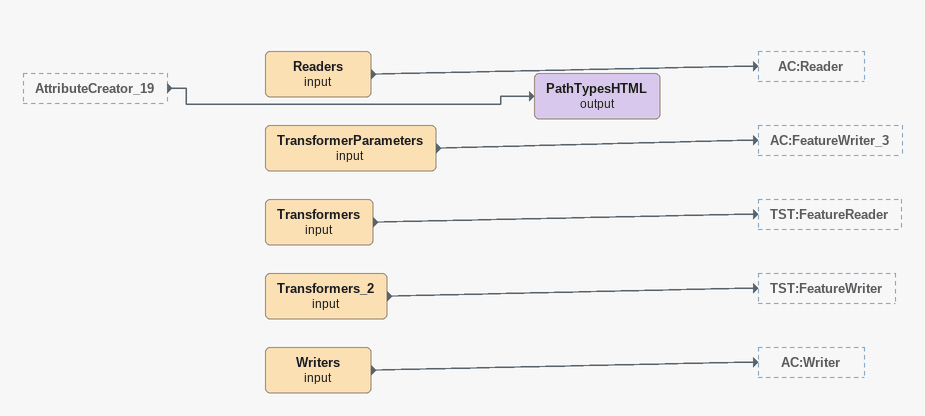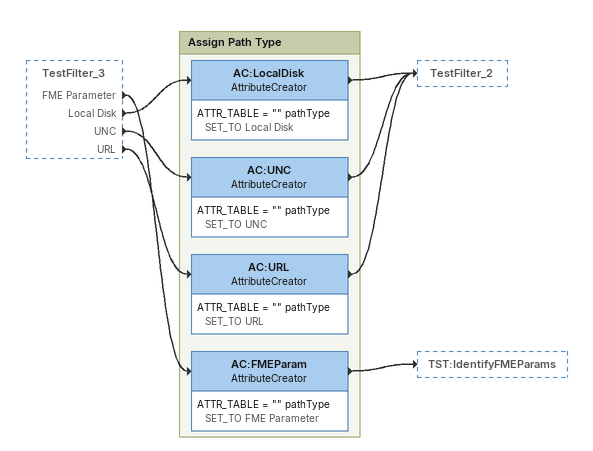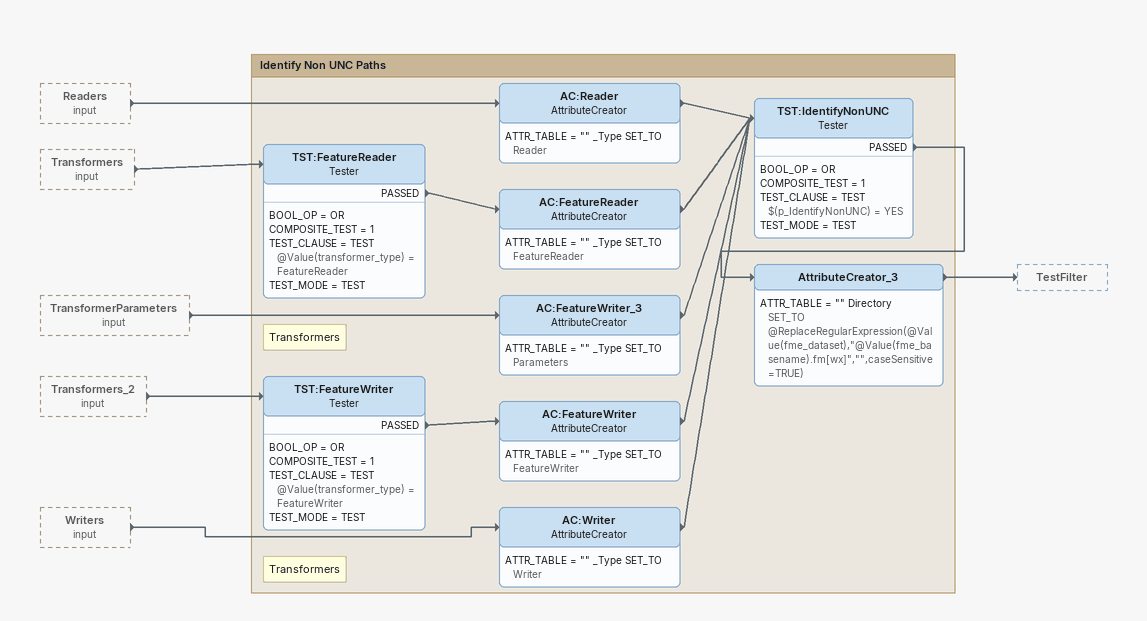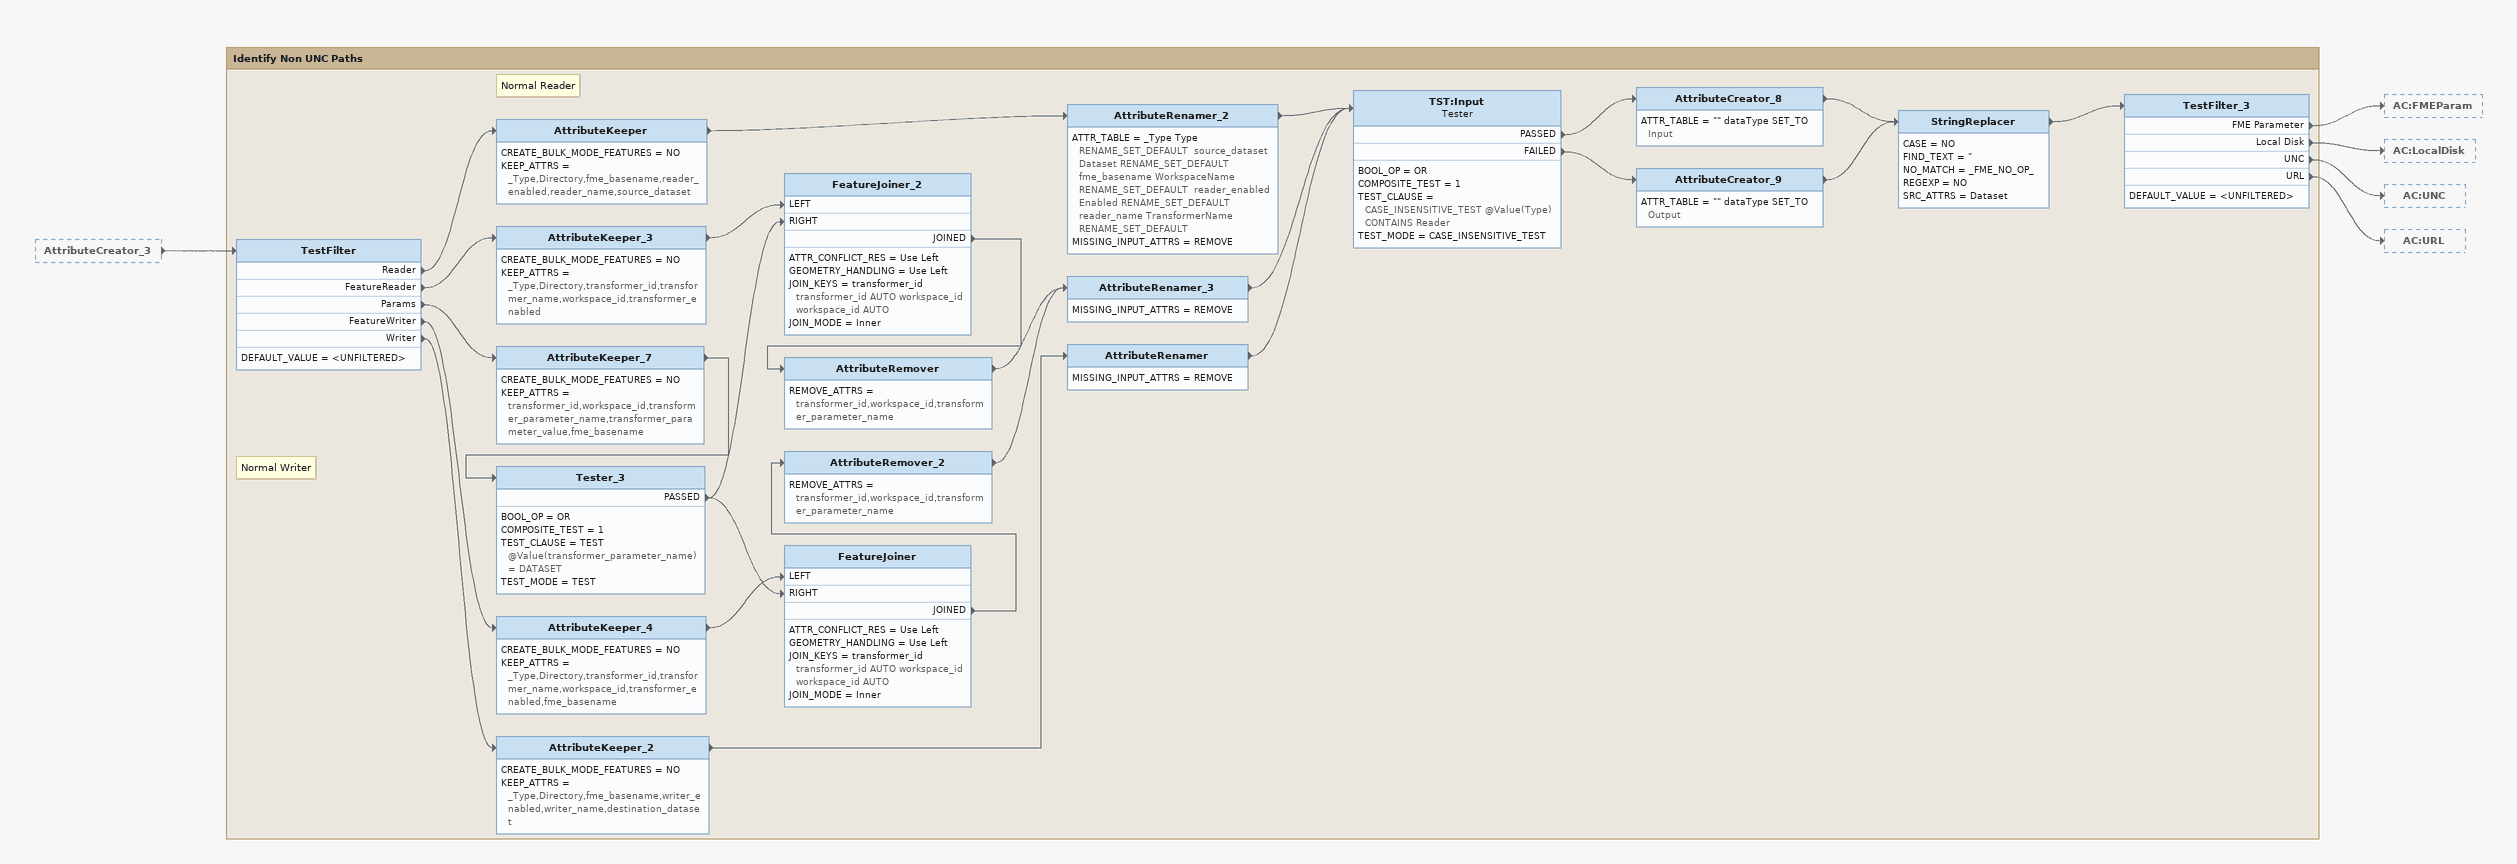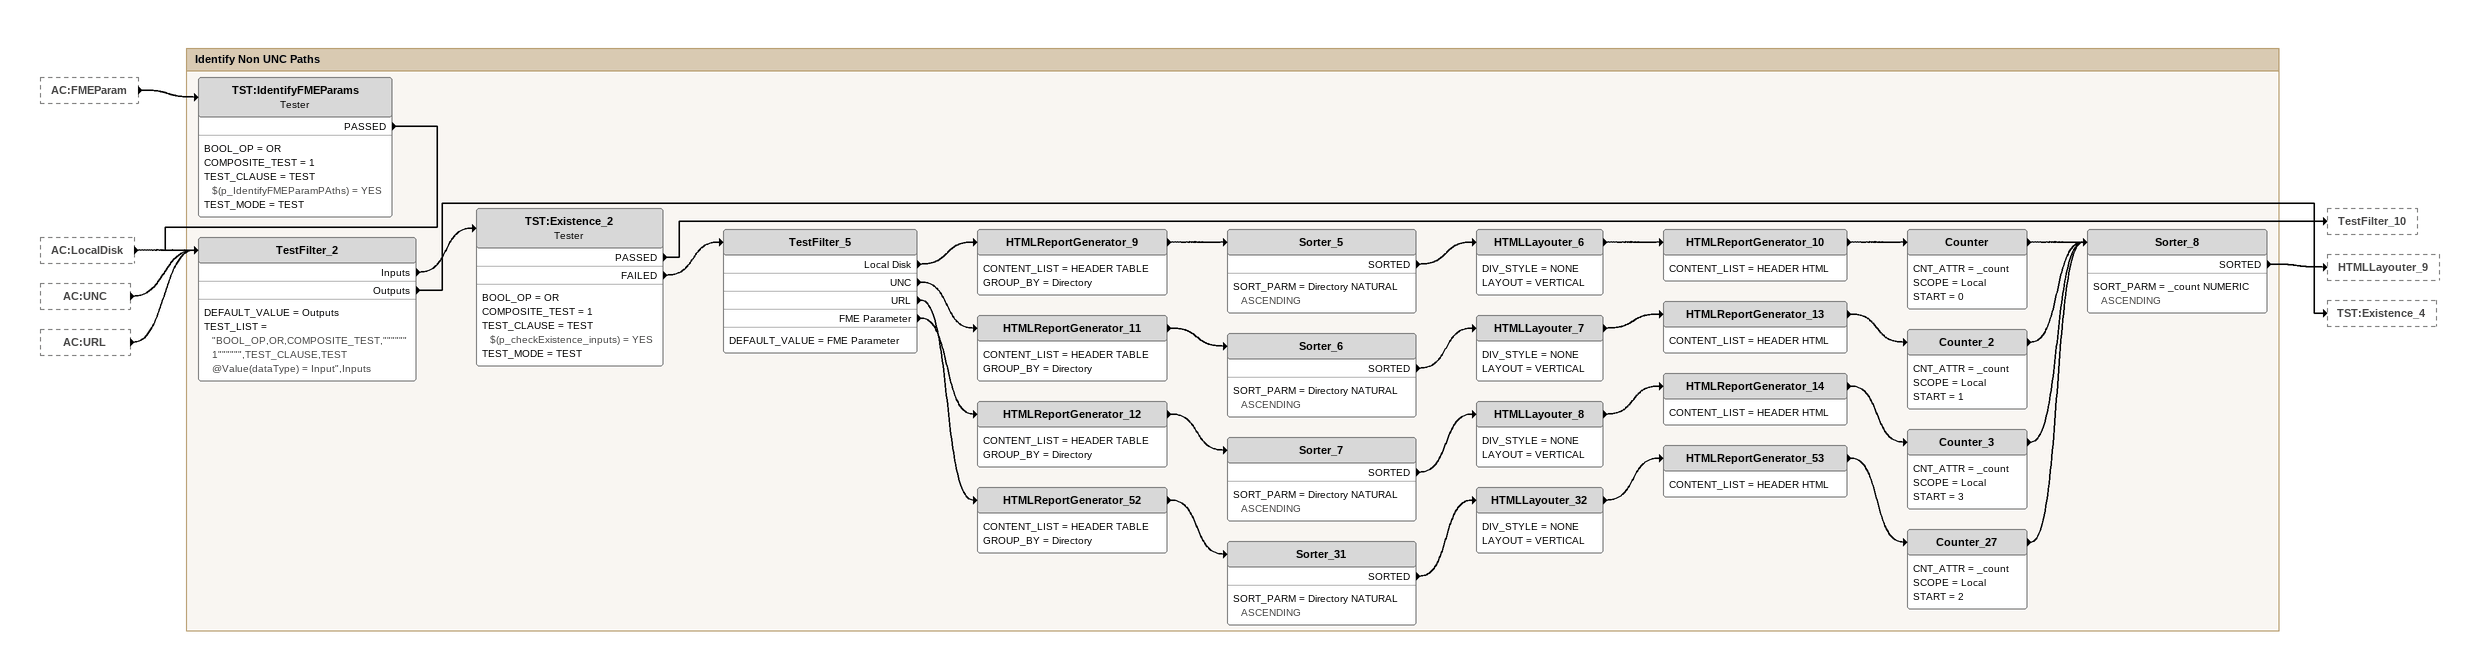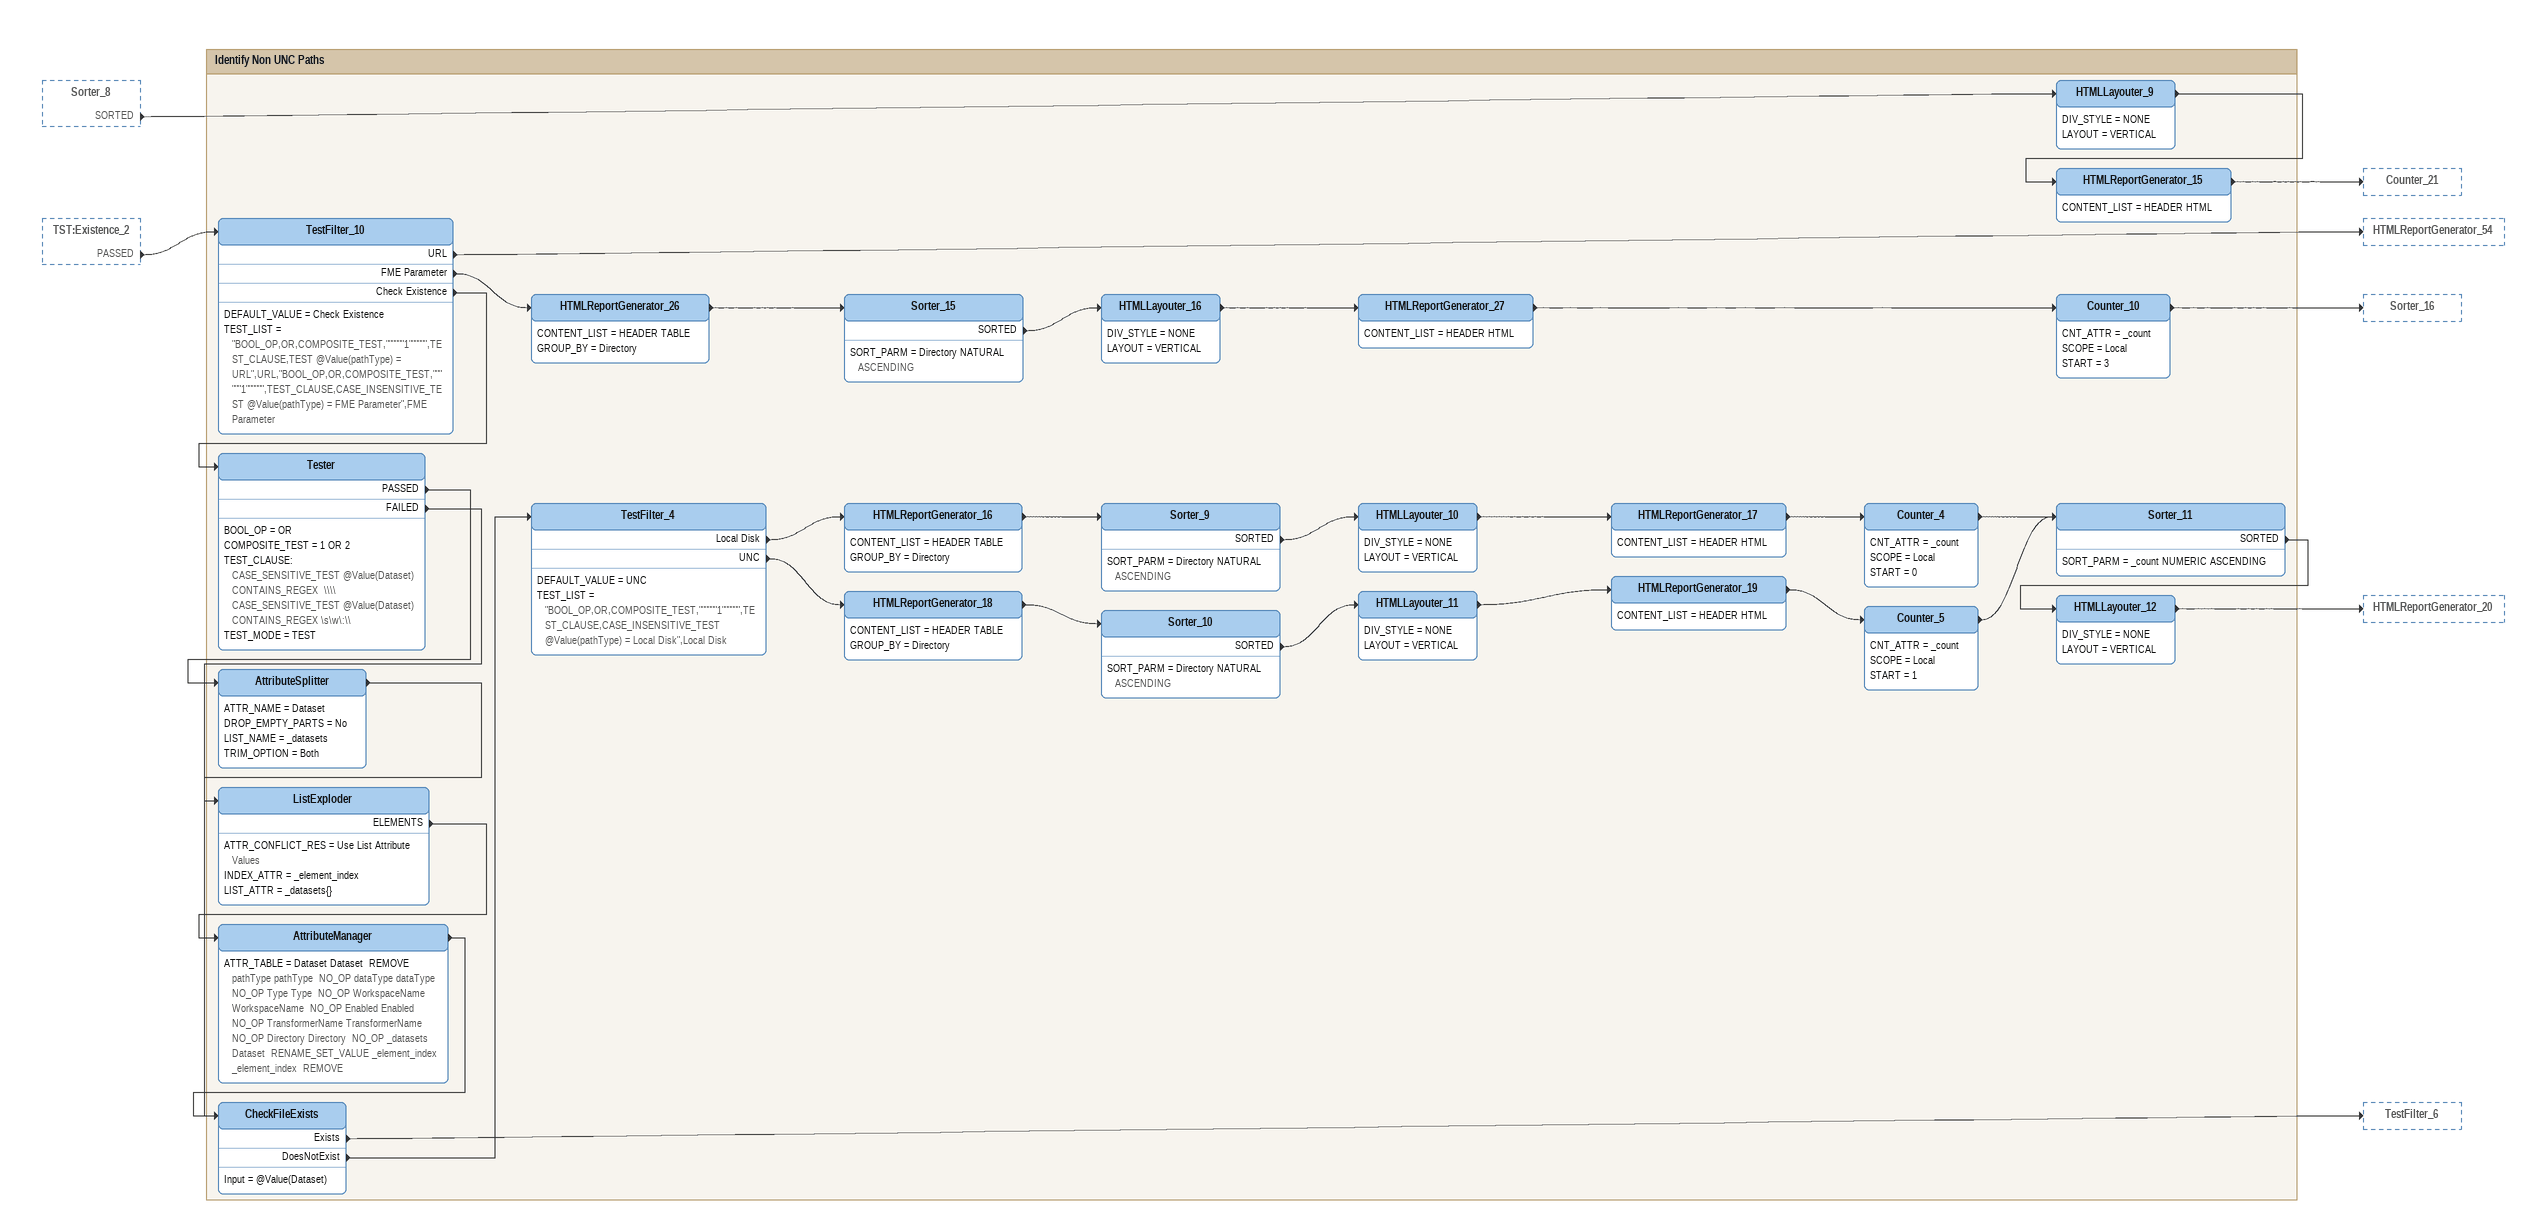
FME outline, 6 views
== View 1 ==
AttributeCreator_19 [outside]
    -> PathTypesHTML (output)
Readers (input)
    -> AC:Reader
TransformerParameters (input)
    -> AC:FeatureWriter_3
Transformers (input)
    -> TST:FeatureReader
Transformers_2 (input)
    -> TST:FeatureWriter
Writers (input)
    -> AC:Writer
PathTypesHTML (output)

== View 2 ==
TestFilter_3 [outside]
    FME Parameter -> AC:FMEParam
    Local Disk -> AC:LocalDisk
    UNC -> AC:UNC
    URL -> AC:URL

Bookmark: Assign Path Type
AC:LocalDisk: AttributeCreator
    ATTR_TABLE = "" pathType SET_TO Local Disk
    -> TestFilter_2
AC:UNC: AttributeCreator
    ATTR_TABLE = "" pathType SET_TO UNC
    -> TestFilter_2
AC:URL: AttributeCreator
    ATTR_TABLE = "" pathType SET_TO URL
    -> TestFilter_2
AC:FMEParam: AttributeCreator
    ATTR_TABLE = "" pathType SET_TO FME Parameter
    -> TST:IdentifyFMEParams

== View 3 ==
Readers (input) [outside]
    -> AC:Reader
Transformers (input) [outside]
    -> TST:FeatureReader
TransformerParameters (input) [outside]
    -> AC:FeatureWriter_3
Transformers_2 (input) [outside]
    -> TST:FeatureWriter
Writers (input) [outside]
    -> AC:Writer

Bookmark: Identify Non UNC Paths
AC:Reader: AttributeCreator
    ATTR_TABLE = "" _Type SET_TO Reader
    -> TST:IdentifyNonUNC
AC:FeatureWriter_3: AttributeCreator
    ATTR_TABLE = "" _Type SET_TO Parameters
    -> TST:IdentifyNonUNC
Note: Transformers
TST:FeatureReader: Tester
    BOOL_OP = OR
    COMPOSITE_TEST = 1
    TEST_CLAUSE = TEST @Value(transformer_type) = FeatureReader
    TEST_MODE = TEST
    PASSED -> AC:FeatureReader
AC:FeatureReader: AttributeCreator
    ATTR_TABLE = "" _Type SET_TO FeatureReader
    -> TST:IdentifyNonUNC
Note: Transformers
TST:FeatureWriter: Tester
    BOOL_OP = OR
    COMPOSITE_TEST = 1
    TEST_CLAUSE = TEST @Value(transformer_type) = FeatureWriter
    TEST_MODE = TEST
    PASSED -> AC:FeatureWriter
AC:FeatureWriter: AttributeCreator
    ATTR_TABLE = "" _Type SET_TO FeatureWriter
    -> TST:IdentifyNonUNC
AC:Writer: AttributeCreator
    ATTR_TABLE = "" _Type SET_TO Writer
    -> TST:IdentifyNonUNC
TST:IdentifyNonUNC: Tester
    BOOL_OP = OR
    COMPOSITE_TEST = 1
    TEST_CLAUSE = TEST $(p_IdentifyNonUNC) = YES
    TEST_MODE = TEST
    PASSED -> AttributeCreator_3
AttributeCreator_3
    ATTR_TABLE = "" Directory SET_TO @ReplaceRegularExpression(@Value(fme_dataset),"@Value(fme_basename).fm[wx]","",caseSensitive=TRUE)
    -> TestFilter

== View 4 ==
AttributeCreator_3 [outside]
    -> TestFilter

Bookmark: Identify Non UNC Paths
TestFilter
    DEFAULT_VALUE = <UNFILTERED>
    Reader -> AttributeKeeper
    FeatureReader -> AttributeKeeper_3
    Params -> AttributeKeeper_7
    FeatureWriter -> AttributeKeeper_4
    Writer -> AttributeKeeper_2
Note: Normal Reader
AttributeKeeper
    CREATE_BULK_MODE_FEATURES = NO
    KEEP_ATTRS = _Type,Directory,fme_basename,reader_enabled,reader_name,source_dataset
    -> AttributeRenamer_2
AttributeRenamer_2
    ATTR_TABLE = _Type Type RENAME_SET_DEFAULT  source_dataset Dataset RENAME_SET_DEFAULT  fme_basename WorkspaceName RENAME_SET_DEFAULT  reader_enabled Enabled RENAME_SET_DEFAULT  reader_name TransformerName RENAME_SET_DEFAULT
    MISSING_INPUT_ATTRS = REMOVE
    -> TST:Input
AttributeKeeper_3
    CREATE_BULK_MODE_FEATURES = NO
    KEEP_ATTRS = _Type,Directory,transformer_id,transformer_name,workspace_id,transformer_enabled
    -> FeatureJoiner_2 [LEFT]
AttributeKeeper_7
    CREATE_BULK_MODE_FEATURES = NO
    KEEP_ATTRS = transformer_id,workspace_id,transformer_parameter_name,transformer_parameter_value,fme_basename
    -> Tester_3
Tester_3
    BOOL_OP = OR
    COMPOSITE_TEST = 1
    TEST_CLAUSE = TEST @Value(transformer_parameter_name) = DATASET
    TEST_MODE = TEST
    PASSED -> FeatureJoiner [RIGHT]
    PASSED -> FeatureJoiner_2 [RIGHT]
FeatureJoiner_2
    ATTR_CONFLICT_RES = Use Left
    GEOMETRY_HANDLING = Use Left
    JOIN_KEYS = transformer_id transformer_id AUTO workspace_id workspace_id AUTO
    JOIN_MODE = Inner
    JOINED -> AttributeRemover
AttributeRemover
    REMOVE_ATTRS = transformer_id,workspace_id,transformer_parameter_name
    -> AttributeRenamer_3
AttributeKeeper_4
    CREATE_BULK_MODE_FEATURES = NO
    KEEP_ATTRS = _Type,Directory,transformer_id,transformer_name,workspace_id,transformer_enabled,fme_basename
    -> FeatureJoiner [LEFT]
FeatureJoiner
    ATTR_CONFLICT_RES = Use Left
    GEOMETRY_HANDLING = Use Left
    JOIN_KEYS = transformer_id transformer_id AUTO workspace_id workspace_id AUTO
    JOIN_MODE = Inner
    JOINED -> AttributeRemover_2
AttributeRemover_2
    REMOVE_ATTRS = transformer_id,workspace_id,transformer_parameter_name
    -> AttributeRenamer_3
AttributeRenamer_3
    MISSING_INPUT_ATTRS = REMOVE
    -> TST:Input
Note: Normal Writer
AttributeKeeper_2
    CREATE_BULK_MODE_FEATURES = NO
    KEEP_ATTRS = _Type,Directory,fme_basename,writer_enabled,writer_name,destination_dataset
    -> AttributeRenamer
AttributeRenamer
    MISSING_INPUT_ATTRS = REMOVE
    -> TST:Input
TST:Input: Tester
    BOOL_OP = OR
    COMPOSITE_TEST = 1
    TEST_CLAUSE = CASE_INSENSITIVE_TEST @Value(Type) CONTAINS Reader
    TEST_MODE = CASE_INSENSITIVE_TEST
    PASSED -> AttributeCreator_8
    FAILED -> AttributeCreator_9
AttributeCreator_8
    ATTR_TABLE = "" dataType SET_TO Input
    -> StringReplacer
AttributeCreator_9
    ATTR_TABLE = "" dataType SET_TO Output
    -> StringReplacer
StringReplacer
    CASE = NO
    FIND_TEXT = "
    NO_MATCH = _FME_NO_OP_
    REGEXP = NO
    SRC_ATTRS = Dataset
    -> TestFilter_3
TestFilter_3
    DEFAULT_VALUE = <UNFILTERED>
    FME Parameter -> AC:FMEParam
    Local Disk -> AC:LocalDisk
    UNC -> AC:UNC
    URL -> AC:URL

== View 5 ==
AC:FMEParam [outside]
    -> TST:IdentifyFMEParams
AC:LocalDisk [outside]
    -> TestFilter_2
AC:UNC [outside]
    -> TestFilter_2
AC:URL [outside]
    -> TestFilter_2

Bookmark: Identify Non UNC Paths
TST:IdentifyFMEParams: Tester
    BOOL_OP = OR
    COMPOSITE_TEST = 1
    TEST_CLAUSE = TEST $(p_IdentifyFMEParamPAths) = YES
    TEST_MODE = TEST
    PASSED -> TestFilter_2
TestFilter_2
    DEFAULT_VALUE = Outputs
    TEST_LIST = "BOOL_OP,OR,COMPOSITE_TEST,""""""1"""""",TEST_CLAUSE,TEST @Value(dataType) = Input",Inputs
    Inputs -> TST:Existence_2
    Outputs -> TST:Existence_4
TST:Existence_2: Tester
    BOOL_OP = OR
    COMPOSITE_TEST = 1
    TEST_CLAUSE = TEST $(p_checkExistence_inputs) = YES
    TEST_MODE = TEST
    PASSED -> TestFilter_10
    FAILED -> TestFilter_5
TestFilter_5
    DEFAULT_VALUE = FME Parameter
    Local Disk -> HTMLReportGenerator_9
    UNC -> HTMLReportGenerator_11
    URL -> HTMLReportGenerator_52
    FME Parameter -> HTMLReportGenerator_12
HTMLReportGenerator_9
    CONTENT_LIST = HEADER TABLE
    GROUP_BY = Directory
    -> Sorter_5
Sorter_5
    SORT_PARM = Directory NATURAL ASCENDING
    SORTED -> HTMLLayouter_6
HTMLLayouter_6
    DIV_STYLE = NONE
    LAYOUT = VERTICAL
    -> HTMLReportGenerator_10
HTMLReportGenerator_10
    CONTENT_LIST = HEADER HTML
    -> Counter
Counter
    CNT_ATTR = _count
    SCOPE = Local
    START = 0
    -> Sorter_8
HTMLReportGenerator_11
    CONTENT_LIST = HEADER TABLE
    GROUP_BY = Directory
    -> Sorter_6
Sorter_6
    SORT_PARM = Directory NATURAL ASCENDING
    SORTED -> HTMLLayouter_7
HTMLLayouter_7
    DIV_STYLE = NONE
    LAYOUT = VERTICAL
    -> HTMLReportGenerator_13
HTMLReportGenerator_13
    CONTENT_LIST = HEADER HTML
    -> Counter_2
Counter_2
    CNT_ATTR = _count
    SCOPE = Local
    START = 1
    -> Sorter_8
HTMLReportGenerator_12
    CONTENT_LIST = HEADER TABLE
    GROUP_BY = Directory
    -> Sorter_7
Sorter_7
    SORT_PARM = Directory NATURAL ASCENDING
    SORTED -> HTMLLayouter_8
HTMLLayouter_8
    DIV_STYLE = NONE
    LAYOUT = VERTICAL
    -> HTMLReportGenerator_14
HTMLReportGenerator_14
    CONTENT_LIST = HEADER HTML
    -> Counter_3
Counter_3
    CNT_ATTR = _count
    SCOPE = Local
    START = 3
    -> Sorter_8
HTMLReportGenerator_52
    CONTENT_LIST = HEADER TABLE
    GROUP_BY = Directory
    -> Sorter_31
Sorter_31
    SORT_PARM = Directory NATURAL ASCENDING
    SORTED -> HTMLLayouter_32
HTMLLayouter_32
    DIV_STYLE = NONE
    LAYOUT = VERTICAL
    -> HTMLReportGenerator_53
HTMLReportGenerator_53
    CONTENT_LIST = HEADER HTML
    -> Counter_27
Counter_27
    CNT_ATTR = _count
    SCOPE = Local
    START = 2
    -> Sorter_8
Sorter_8
    SORT_PARM = _count NUMERIC ASCENDING
    SORTED -> HTMLLayouter_9

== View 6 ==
Sorter_8 [outside]
    SORTED -> HTMLLayouter_9
TST:Existence_2 [outside]
    PASSED -> TestFilter_10

Bookmark: Identify Non UNC Paths
HTMLLayouter_9
    DIV_STYLE = NONE
    LAYOUT = VERTICAL
    -> HTMLReportGenerator_15
HTMLReportGenerator_15
    CONTENT_LIST = HEADER HTML
    -> Counter_21
TestFilter_10
    DEFAULT_VALUE = Check Existence
    TEST_LIST = "BOOL_OP,OR,COMPOSITE_TEST,""""""1"""""",TEST_CLAUSE,TEST @Value(pathType) = URL",URL,"BOOL_OP,OR,COMPOSITE_TEST,""""""1"""""",TEST_CLAUSE,CASE_INSENSITIVE_TEST @Value(pathType) = FME Parameter",FME Parameter
    URL -> HTMLReportGenerator_54
    FME Parameter -> HTMLReportGenerator_26
    Check Existence -> Tester
HTMLReportGenerator_26
    CONTENT_LIST = HEADER TABLE
    GROUP_BY = Directory
    -> Sorter_15
Sorter_15
    SORT_PARM = Directory NATURAL ASCENDING
    SORTED -> HTMLLayouter_16
HTMLLayouter_16
    DIV_STYLE = NONE
    LAYOUT = VERTICAL
    -> HTMLReportGenerator_27
HTMLReportGenerator_27
    CONTENT_LIST = HEADER HTML
    -> Counter_10
Counter_10
    CNT_ATTR = _count
    SCOPE = Local
    START = 3
    -> Sorter_16
Tester
    BOOL_OP = OR
    COMPOSITE_TEST = 1 OR 2
    TEST_CLAUSE:
      CASE_SENSITIVE_TEST @Value(Dataset) CONTAINS_REGEX  \\\\
      CASE_SENSITIVE_TEST @Value(Dataset) CONTAINS_REGEX \s\w\:\\
    TEST_MODE = TEST
    PASSED -> AttributeSplitter
    FAILED -> CheckFileExists
AttributeSplitter
    ATTR_NAME = Dataset
    DROP_EMPTY_PARTS = No
    LIST_NAME = _datasets
    TRIM_OPTION = Both
    -> ListExploder
ListExploder
    ATTR_CONFLICT_RES = Use List Attribute Values
    INDEX_ATTR = _element_index
    LIST_ATTR = _datasets{}
    ELEMENTS -> AttributeManager
AttributeManager
    ATTR_TABLE = Dataset Dataset  REMOVE pathType pathType  NO_OP dataType dataType  NO_OP Type Type  NO_OP WorkspaceName WorkspaceName  NO_OP Enabled Enabled  NO_OP TransformerName TransformerName  NO_OP Directory Directory  NO_OP _datasets Dataset  RENAME_SET_VALUE _element_index _element_index  REMOVE
    -> CheckFileExists
CheckFileExists
    Input = @Value(Dataset)
    Exists -> TestFilter_6
    DoesNotExist -> TestFilter_4
TestFilter_4
    DEFAULT_VALUE = UNC
    TEST_LIST = "BOOL_OP,OR,COMPOSITE_TEST,""""""1"""""",TEST_CLAUSE,CASE_INSENSITIVE_TEST @Value(pathType) = Local Disk",Local Disk
    Local Disk -> HTMLReportGenerator_16
    UNC -> HTMLReportGenerator_18
HTMLReportGenerator_16
    CONTENT_LIST = HEADER TABLE
    GROUP_BY = Directory
    -> Sorter_9
Sorter_9
    SORT_PARM = Directory NATURAL ASCENDING
    SORTED -> HTMLLayouter_10
HTMLLayouter_10
    DIV_STYLE = NONE
    LAYOUT = VERTICAL
    -> HTMLReportGenerator_17
HTMLReportGenerator_17
    CONTENT_LIST = HEADER HTML
    -> Counter_4
Counter_4
    CNT_ATTR = _count
    SCOPE = Local
    START = 0
    -> Sorter_11
HTMLReportGenerator_18
    CONTENT_LIST = HEADER TABLE
    GROUP_BY = Directory
    -> Sorter_10
Sorter_10
    SORT_PARM = Directory NATURAL ASCENDING
    SORTED -> HTMLLayouter_11
HTMLLayouter_11
    DIV_STYLE = NONE
    LAYOUT = VERTICAL
    -> HTMLReportGenerator_19
HTMLReportGenerator_19
    CONTENT_LIST = HEADER HTML
    -> Counter_5
Counter_5
    CNT_ATTR = _count
    SCOPE = Local
    START = 1
    -> Sorter_11
Sorter_11
    SORT_PARM = _count NUMERIC ASCENDING
    SORTED -> HTMLLayouter_12
HTMLLayouter_12
    DIV_STYLE = NONE
    LAYOUT = VERTICAL
    -> HTMLReportGenerator_20
